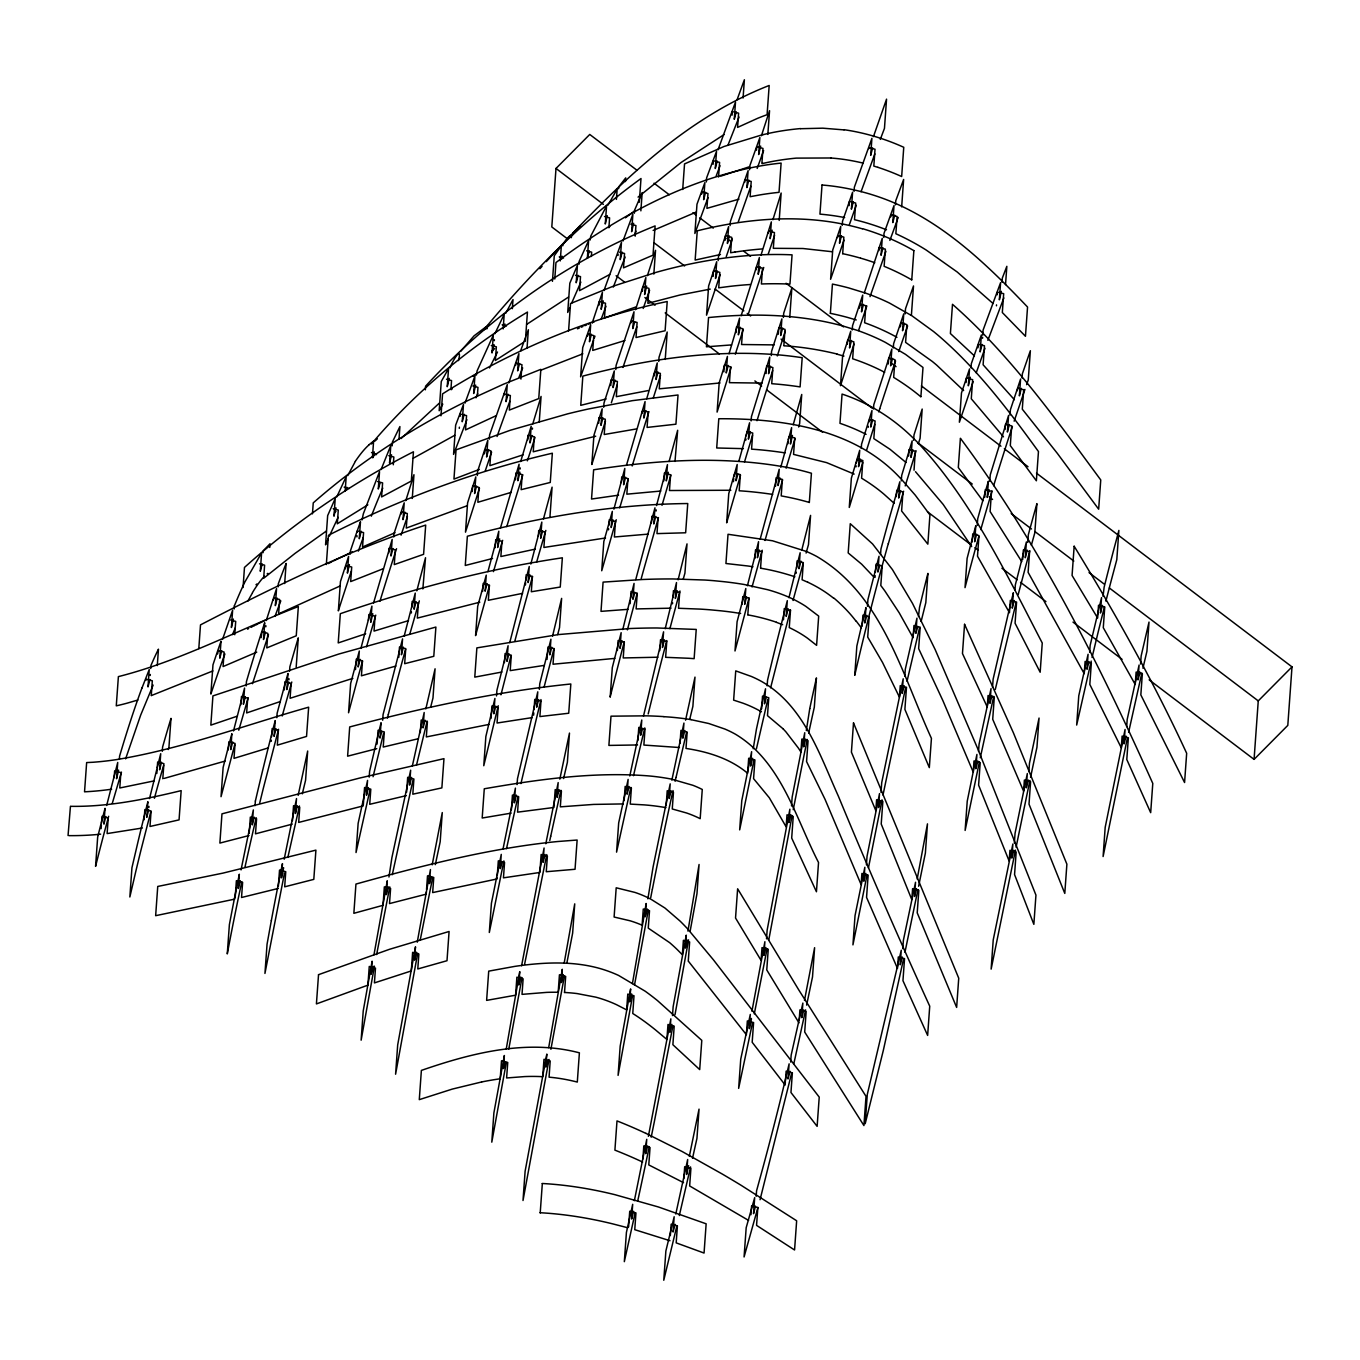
<?xml version="1.0" encoding="UTF-8"?>
<svg xmlns="http://www.w3.org/2000/svg" width="1360" height="1360" viewBox="0 0 1360 1360"><rect width="100%" height="100%" fill="white"/><g stroke="black" fill="none" stroke-linecap="round" stroke-linejoin="round"><path stroke-width="1.5" d="M68.051 835.533L70.448 806.31M101.116 828.648L101.354 825.299M101.507 823.055L102 816.34L108.222 818.023L107.117 833.578L142.426 828.002M105.859 816.527L103.904 824.126L105.043 808.35A246.585 26.299 -75 0 0 97.665 837.131L95.574 866.371A242.709 25.874 -75 0 1 104.295 832.456L108.664 816.289M106.658 805.477L117.725 762.467L116.552 778.719L118.592 770.083M114.155 777.699L114.648 770.916L120.887 772.599L119.782 787.984L154.071 780.912M119.357 759.322L119.595 756.109A164.883 17.578 -75 0 1 142.001 687.837M145.996 680.289L146.081 679.133M149.94 679.507L148.002 686.919L149.243 669.511L141.984 687.99M150.229 675.495L150.297 674.492M150.739 668.491L150.943 665.482A209.661 22.355 -75 0 1 158.457 649.179L157.284 665.601M151.266 695.589L152.32 680.799L147.254 679.439M144.109 819.808L144.857 809.557L151.079 811.223L149.991 826.472L179.061 819.876L181.169 790.636C145.146 799.357 107.882 806.939 71.026 806.327M148.716 809.71L146.761 817.343L147.883 801.72A288.864 30.804 -75 0 0 137.989 841.84L131.937 867.765L129.846 896.988L135.881 871.08A302.396 32.249 -75 0 1 141.015 849.915L150.926 811.24M148.886 807.483L148.954 806.378M149.515 798.575L160.718 753.695L159.579 769.777L161.517 762.195M156.825 773.466L157.08 770.032M157.25 767.72L157.658 761.991L163.897 763.657L162.809 778.753M162.299 751.332L162.605 746.997A194.735 20.757 -75 0 1 171.003 718.369L168.912 747.609A200.498 21.386 -75 0 0 168.317 749.547M198.798 648.618L200.498 624.869C273.445 587.112 347.48 550.749 425.697 525.079L423.589 554.319L394.264 564.604L395.318 549.899L389.079 548.233L388.739 552.925M217.617 653.956L218.263 650.505M221.731 650.726L219.793 658.189L221.017 641.223A197.285 21.029 -75 0 0 212.976 664.836L210.885 694.076A197.897 21.097 -75 0 1 220.167 666.944L224.927 653.956M222.547 639.37L232.628 610.198L231.387 627.504L233.41 619.089M234.124 608.991L234.345 605.965M234.753 634.729L235.705 621.401L230.639 620.041M228.259 749.904L228.837 741.778L235.076 743.444L234.005 758.37L268.328 747.898M243.049 587.52L244.477 567.426C295.392 521.662 352.41 482.783 413.44 451.792L411.332 481.032L381.599 496.944L382.602 482.902L377.536 481.542M232.713 741.965L230.758 749.564L231.88 733.72A283.101 30.175 -75 0 0 223.125 767.465L221.034 796.688L234.668 744.957M233.495 730.949L244.562 688.058L243.389 704.276L245.344 696.711M240.89 704.667L241.485 696.49L247.724 698.156L246.653 712.946L280.347 701.522M246.126 685.933L246.432 681.632A226.406 24.14 -75 0 1 264.707 622.744L263.5 639.506L265.455 632.009M235.161 897.889L236.385 880.685L242.624 882.368L241.536 897.498L278.205 888.454M262.208 564.026L260.287 571.302L261.596 552.874L244.868 582.012A249.237 26.571 -75 0 0 234.345 605.931M263.024 552.738L263.16 550.868L270.011 543.779L269.739 547.434M240.278 880.685L238.306 888.488L239.326 874.225A506.43 53.992 -75 0 0 229.381 924.664L227.273 953.921A503.149 53.652 -75 0 1 238.289 898.297L241.757 881.943M241.043 869.907L253.334 809.914L252.263 824.891L254.218 817.19M261.171 637.636L261.987 631.822M249.186 833.238L250.342 817.105L256.581 818.771L255.493 833.833L292.213 824.143M265.829 626.79L265.897 625.736M266.271 620.517L276.556 588.591L275.332 605.625L277.27 598.179M255.051 805.647L255.374 801.04M273.241 600.236L274.193 598.043M278.086 586.891L278.307 583.814A250.818 26.741 -75 0 1 286.11 563.465L284.665 583.542M271.235 741.336L271.32 740.18M271.575 736.695L272.153 728.569L278.392 730.235L277.321 745.161L306.544 736.423L308.652 707.183C244.885 725.186 182.342 748.731 116.756 759.56A287.385 138.159 18.4 0 1 92.905 762.263L86.649 762.569L84.541 791.809A256.309 123.216 18.4 0 0 109.854 789.446L111.622 789.242M276.029 728.739L274.074 736.355L275.196 720.613A339.082 36.159 -75 0 0 255.408 800.972M276.828 717.672L277.134 713.235A284.155 30.294 -75 0 1 287.98 673.472L286.824 689.554L288.779 681.989M284.325 689.945L284.903 681.768L291.142 683.451L290.088 698.275L352.886 678.351M288.932 679.813L289 678.725M289.561 671.126L289.867 666.791A264.316 28.186 -75 0 1 298.282 637.857L296.191 667.08M278.375 886.159L279.531 870.06L285.753 871.726L284.682 886.822L313.803 879.376L315.911 850.136L222.955 873.12L157.743 886.448L155.652 915.688L234.634 899.147M283.407 870.043L281.435 877.846L282.455 863.651A549.763 58.616 -75 0 0 271.371 920.414M283.492 868.836L283.577 867.629M284.189 859.231L296.514 798.575L295.443 813.501L297.415 805.783M312.46 513.842L313.242 502.877C348.551 471.869 387.243 444.771 428.094 421.583A1630.181 783.7 18.4 0 1 467.925 400.52L503.438 384.217L540.855 369.342L538.747 398.582L509.32 410.091L510.374 395.539L504.135 393.873L504.05 395.063M292.451 820.675L293.539 805.698L299.761 807.381L298.69 822.426L363.256 805.885M298.163 795.362L307.683 751.026L305.575 780.266L302.311 793.849M326.332 564.536L328.423 535.313C399.449 499.222 474.674 471.138 552.347 453.22L550.256 482.46L521.135 489.668L522.206 474.623L515.967 472.957L515.474 479.876M335.971 507.824L333.965 516.188L335.223 498.525L327.658 515.61L325.567 544.833A319.124 34.017 -75 0 1 328.253 538.594M336.753 496.961L346.205 476.646L345.151 491.249M346.851 487.288L346.375 490.229M347.684 475.677L355.3 461.465M345.219 568.905L346.256 565.556M349.418 564.604L347.395 573.138L348.585 556.41L340.442 581.621L338.351 610.861A287.623 30.668 -75 0 1 351.356 571.183M350.166 554.149L350.387 551.004A291.839 31.11 -75 0 1 360.468 521.764L359.261 538.73L361.199 531.267M356.915 536.911L357 535.721M357.255 532.134L357.34 530.944L363.579 532.61L362.542 547.009L394.978 532.729M362.015 519.928L363.341 513.791L379.525 471.665L378.284 489.022L380.154 482.613M355.504 669.613L355.674 667.301M355.759 666.145L356.252 659.192L362.491 660.858L361.42 675.801L395.879 666.06M372.419 457.64L373.609 441.065L369.053 444.72M374.238 451.877L373.49 456.297M375.02 440.997L377.349 438.804M360.128 659.379L358.173 666.978L359.312 651.032L350.642 683.519L348.551 712.759L355.725 685.763A332.231 35.428 -75 0 1 358.173 676.77L362.508 661.096M360.91 648.431L371.926 606.118L370.77 622.336L372.793 613.7M376.516 454.631L371.501 452.523M368.441 620.364L368.849 614.533L375.088 616.216L374.034 631.091L408.527 620.619M381.089 469.54L390.796 445.519L389.538 463.148L391.544 454.767M373.575 602.905L392.173 539.427L390.983 556.019L392.938 548.505M363.341 804.746L364.565 787.508L370.804 789.191L369.716 804.304L406.351 795.634M392.19 445.859L392.462 441.898L399.908 426.581L398.99 439.365M368.441 787.576L366.486 795.294L367.557 780.402L358.139 823.327L356.031 852.55L370.039 789.65M369.189 777.138L369.614 771.341A432.616 46.121 -75 0 1 381.072 722.721L379.984 738.072L381.854 731.527M393.295 464.78L393.856 457.028L388.79 455.668M377.077 744.073L378.063 730.269L384.302 731.952L383.231 747.048L417.554 738.905M393.771 536.911L393.992 533.749A326.128 34.765 -75 0 1 401.659 510.374L404.209 502.826L403.002 519.639L404.94 512.142M382.67 720.222L383.078 714.561L402.56 638.877L401.421 654.772L403.376 647.173M400.911 514.199L401.863 512.057M405.756 500.684L413.967 474.708L412.267 498.474M373.15 966.28L371.161 974.236L372.096 961.197L363.222 1010.956L361.131 1040.179L374.442 966.161M373.966 954.805L387.26 880.787L386.274 894.659L388.246 886.805M398.769 657.356L399.5 646.986L405.739 648.652L404.668 663.697L433.789 656.302L435.897 627.062L338.776 654.041L212.925 695.895L210.834 725.135L236.895 716.295M383.112 904.162L384.353 886.856L390.592 888.539L389.504 903.584L426.207 894.166L426.36 891.871M404.158 636.191L415.242 593.096L414.086 609.229L416.041 601.664M388.943 877.03L391.901 857.633L410.652 770.202L409.581 785.111L411.553 777.393M425.34 389.827L425.595 386.172C489.243 316.948 567.749 260.967 655.112 225.913L653.021 255.153L623.509 267.852L624.546 253.487L619.48 252.127M411.332 613.003L411.417 611.847M411.757 607.223L412.165 601.443L418.404 603.109L417.333 618.103L479.825 602.191M416.806 590.835L425.527 557.719L422.841 588.931M406.606 792.2L407.677 777.325L413.899 779.008L412.811 794.189L441.864 787.899L443.972 758.659L359.397 778.124L221.969 813.841L219.878 843.081L249.016 835.533M412.386 765.816L424.184 712.521L423.079 727.872L425.051 720.205M440.98 415.803L442.561 393.873A1652.502 794.427 18.4 0 1 475.405 374.255C535.296 340.85 599.981 315.503 667.216 301.512L665.108 330.752L636.021 337.535L637.109 322.473L632.043 321.113M420.274 732.666L421.175 720.086L427.414 721.752L426.326 736.933L488.92 724.438M449.242 378.403L447.236 386.699L448.545 368.577L441.269 381.497L439.178 410.72L442.782 404.124M450.007 367.846C451.367 363.256 462.689 343.162 458.507 360.604M425.85 708.883L435.081 668.797L432.973 698.037L430.627 707.285M450.908 389.606L451.554 380.579L446.488 379.219M416.517 952.238L414.545 960.16L415.497 946.815L397.681 1044.973L395.59 1074.213L417.69 953.275M417.248 942.191L430.44 869.567L429.437 883.592L431.324 876.962M460.581 351.424L474.062 335.852L485.775 327.012L485.605 329.392M459.289 428.366L459.374 427.176M460.156 416.347L460.326 413.95M426.53 889.576L427.516 875.789L433.755 877.472L432.667 892.585L497.029 878.968L497.097 877.829M464.185 414.307L462.23 421.736L463.471 404.515L455.651 425.153L453.56 454.393L466.922 419.696M464.984 403.138L474.912 376.074L473.654 393.499L475.677 385.084M432.191 864.841L442.272 812.583L440.181 841.806L435.336 864.637M476.391 375.054L477.139 370.77L493.306 335.189L492.031 352.954L494.037 344.607M477.343 396.168L477.972 387.379L472.906 386.019M472.26 491.555L472.685 485.724L478.924 487.407L477.853 502.282L511.173 492.371M487.067 328.763L487.254 326.043L489.056 324.853M476.544 486.013L474.606 493.527L475.796 476.901L467.585 502.928L465.494 532.168L479.502 488.223M477.309 475.473L477.598 471.257L487.815 440.249L486.608 457.028L488.563 449.531M484.364 453.917L485.486 449.446M494.326 340.68L494.394 339.711M494.819 333.812L504.203 314.296L503.149 328.933M489.311 439.11L489.6 434.928L507.263 384.608L506.039 401.659L507.994 394.213M482.613 591.43L483.191 583.423L489.43 585.089L488.342 600.287L522.563 593.351M504.917 324.003L504.594 327.25M505.665 313.378L513.009 299.557L512.346 308.686M487.067 583.627L485.112 591.209L486.251 575.144L477.683 606.373L475.575 635.613A428.213 45.662 -75 0 1 489.43 585.684M487.917 571.659L498.797 531.233L497.641 547.502L499.664 538.866M495.142 547.74L495.72 539.699L501.959 541.382L500.871 556.529L535.126 549.151M508.793 382.908L518.891 353.634L517.65 370.855L519.588 363.409M500.429 528.105L519.078 464.219L517.888 480.743L519.911 472.158M515.559 365.449L516.12 363.171M491.011 718.471L491.912 705.993L498.151 707.676L497.046 723.027L532.321 717.587M520.472 351.22L528.36 329.732L527.051 348.007M495.788 706.129L493.833 713.796L494.921 698.445L485.86 736.508L483.769 765.731L498.236 705.738M496.519 695.929L496.927 690.268L508.096 645.711L506.991 661.368L508.946 653.735M520.948 379.1L521.968 364.735L516.902 363.375M525.351 341.309L525.606 337.654M525.742 335.818L527.442 312.069C468.86 347.327 415.633 391.748 371.433 443.989M504.424 662.643L505.07 653.582L511.309 655.248L510.204 670.616L544.323 665.38M520.132 468.996L520.217 467.925M520.676 461.567L531.182 426.275L529.992 442.952L531.947 435.455M509.745 642.6L529.244 566.525L528.105 582.539L530.06 574.957M527.748 439.807L528.071 435.166L534.31 436.849L533.239 451.792L595.697 436.22M497.267 875.568L498.321 860.812L504.56 862.495L503.455 877.846L539.852 872.474L541.144 854.505L547.383 856.188L546.261 871.726L575.042 869.278L577.133 840.038L557.974 841.5A555.56 267.087 18.4 0 0 548.386 842.486C483.021 849.898 419.203 866.524 355.946 884.068L353.855 913.308L383.027 905.318M532.389 429.165L532.474 428.111M532.763 423.912L541.076 396.44L539.24 422.008M502.129 862.002L500.242 868.615L501.262 854.386L491.419 903.261L489.311 932.484L503.897 860.914M503.064 848.793L515.406 788.12L514.352 802.859L516.307 795.107M525.453 584.97L525.606 582.709M525.776 580.431L526.184 574.753L532.423 576.419L531.318 591.753L560.252 587.044L562.36 557.804C486.71 569.041 412.556 588.829 340.323 613.7L338.215 642.923L365.67 633.76M637.126 170.374L589.747 134.453L556.002 168.453L551.803 226.967L567.035 238.51M511.377 809.744L512.431 795.073L518.67 796.739L517.565 812.158L552.738 807.636M530.825 564.06L541.824 522.07L540.668 538.288L542.623 530.723M552.449 281.333L554.268 255.765L561.323 245.922L560.252 260.916M517.072 784.584L517.48 778.736L537.778 691.832L536.673 707.2L538.628 699.533M554.778 279.004L555.968 262.548C616.828 217.073 685.916 179.112 761.447 165.767A293.913 141.287 18.4 0 1 781.116 163.098L779.025 192.338A293.913 141.287 18.4 0 0 759.356 195.007L750.108 196.707L751.213 181.475L744.974 179.792L744.804 182.087M538.339 536.18L538.747 530.485L544.986 532.168L543.898 547.468L605.523 537.982M561.799 258.978L562.003 256.156M562.734 245.837C562.989 242.964 573.138 230.01 571.302 237.694M543.473 518.857L552.092 487.152L549.984 516.375M505.308 1061.888L503.421 1068.569L504.356 1055.513L493.884 1112.922L491.793 1142.162L506.311 1062.517M506.226 1049.121L519.758 971.618L518.806 984.98L520.778 977.058M533.63 715.173L533.783 712.929M534.038 709.546L534.752 699.414L540.991 701.08L539.886 716.567L568.718 713.235L570.826 683.995C496.009 691.611 422.331 707.812 349.707 726.937L347.616 756.177L376.754 748.663M539.359 689.35L539.767 683.706L550.936 639.217L549.814 654.857L551.769 647.224M572.951 234.532L573.087 232.696L580.584 225.981M521.594 965.753L544.085 847.994L543.065 862.308L545.037 854.505M568.565 330.956L570.537 303.552L614.057 285.872L656.455 272.255A711.824 342.21 18.4 0 1 682.244 265.71C718.216 257.618 755.174 253.164 792.064 254.847L789.956 284.087A255.17 122.672 18.4 0 0 761.396 283.985L762.501 268.175L757.435 266.815M547.026 659.447L547.91 647.071L554.149 648.737L553.027 664.224L614.805 658.393M578.136 275.366L576.198 282.761L577.439 265.251L569.823 283.22L567.715 312.46L569.653 307.819M578.918 264.384L579.139 261.392L588.608 240.601L587.35 258.298L589.288 250.92M552.568 636.089L561.629 598.383L559.521 627.623L557.685 634.576M545.802 843.744L558.178 782.595L557.107 797.385L559.079 789.65M590.053 240.074L590.801 236.028L606.56 205.938L605.268 223.992L607.274 215.696M591.362 256.479L591.668 252.178L586.602 250.818M587.384 336.277L588.336 334.152M553.911 807.517L554.234 803.029M554.319 801.924L555.203 789.599L561.425 791.282L560.32 806.854L593.572 804.423L623.339 803.913M591.413 334.271L589.475 341.734L590.682 324.785L582.709 347.633L580.618 376.856L593.521 340.204M592.229 322.898L602.412 292.281L601.188 309.349L603.211 300.866M559.827 779.161L569.483 733.074L567.375 762.314A620.687 66.181 -75 0 0 563.601 778.566M599.029 305.082L599.114 303.909M599.199 302.736L599.284 301.563L605.506 303.229L604.469 317.9L635.528 307.105M608.022 205.105L617.168 189.074L616.42 199.393M547.774 1060.409L545.887 1067.09L546.822 1054.068L525.113 1171.266L523.005 1200.506L549.049 1059.457M548.692 1047.625L562.292 969.289L561.34 982.549L563.329 974.627M603.942 290.615L621.469 242.335L620.228 259.607L622.166 252.178M540.209 1212.916L542.317 1183.676M598.672 423.266L599.08 417.571L605.302 419.237L604.214 434.52L636.038 429.012M618.596 188.751L618.732 186.864L625.719 177.888L625.464 181.543M602.939 417.843L600.984 425.357L602.174 408.816L593.929 435.268L591.838 464.508A618.256 65.926 -75 0 1 605.489 420.971M603.687 407.269L603.993 403.036L614.278 370.94L613.088 387.6L615.043 380.103M564.145 963.271L574.736 903.856L572.645 933.096L566.865 962.999M564.519 992.477L565.675 976.429L559.436 974.763L558.178 992.256A166.906 80.24 18.4 0 0 546.754 992.375L522.019 994.364L523.124 978.86L516.885 977.177L515.593 995.197L486.625 1000.382L488.716 971.142L514.709 966.399A371.858 178.772 18.4 0 1 520.897 965.532C546.448 962.217 572.866 961.299 597.958 967.963A62.169 29.886 18.4 0 1 618.63 975.46L645.15 991.185A210.426 101.15 18.4 0 1 657.509 1000.62L701.794 1040.366L699.703 1069.589L672.877 1044.718L674.203 1026.154L667.981 1024.488L666.893 1039.465L655.435 1029.86A215.73 103.717 18.4 0 0 644.895 1021.734L642.566 1020.068A129.693 62.339 18.4 0 0 632.757 1013.506L634.015 995.758L627.776 994.075L626.654 1009.885L616.539 1004.7A62.169 29.886 18.4 0 0 595.867 997.169L577.065 993.565A105.247 50.592 18.4 0 0 564.519 992.477M618.052 255.408L618.137 254.218M610.759 385.526L611.184 379.814L617.406 381.48L616.318 396.678L648.176 390.575M622.965 241.043L632.876 214.268L631.618 231.693L633.641 223.278M615.791 369.58L616.097 365.381L633.998 311.763L632.791 328.593L634.661 322.15M608.532 529.856L608.617 528.734M608.855 525.368L609.263 519.758L615.485 521.441L614.38 536.996L648.329 534.106M634.355 213.231L634.576 210.222L642.175 192.576L640.866 210.851M613.122 519.979L611.167 527.544L612.323 511.394L603.823 541.518L601.732 570.758L616.25 519.758M613.904 509.167L624.801 468.452L623.628 484.755L625.583 477.207M635.188 236.164L635.936 225.573L630.87 224.213M639.302 202.283L641.002 178.534C581.808 221.493 530.009 273.904 483.514 330.174M630.7 323.102L631.652 321.011M621.316 482.579L621.724 476.969L627.963 478.635L626.841 494.173L660.807 491.045M635.545 309.672L645.847 277.576L644.623 294.508L646.646 286.008M626.433 465.392L645.065 401.591L643.875 418.081L645.83 410.55M610.198 696.898L612.289 667.658L621.146 632.672L620.024 648.329L621.979 640.696M642.379 291.363L642.719 286.722L648.941 288.388L647.87 303.348L680.17 294.95L710.226 289.119M617.389 650.522L618.103 640.526L624.342 642.209L623.22 657.951L657.9 657.22M647.394 275.655L655.537 250.342L653.837 274.091M622.778 629.561L634.066 583.423L632.927 599.284L634.814 592.773M641.716 413.678L642.753 410.499M630.139 603.704L630.377 600.372M630.547 598.145L631.023 591.498L637.262 593.164L636.123 608.923L671.024 608.175M646.663 398.888L657.237 362.933L656.047 379.525L657.985 372.011M635.749 579.564L654.959 507.841L653.803 523.991L655.741 516.426M653.803 376.261L654.908 371.943M624.138 800.649L625.158 786.42L631.397 788.086L630.241 804.1L643.909 804.865A127.942 61.506 18.4 0 1 665.992 807.636M658.75 361.471L659.039 357.238L667.199 332.027L665.227 359.431M629.034 786.471L627.079 794.206L628.133 779.399L618.681 822.919L616.573 852.142L630.836 787.372M629.782 775.982L641.784 720.018L640.696 735.216L642.583 728.671M651.406 522.852L651.882 516.205L658.121 517.871L656.982 533.613L685.644 532.78L687.752 503.54C613.241 504.22 539.223 517.123 467.364 536.231L465.273 565.471L492.558 558.501M637.84 740.571L638.792 727.413L645.014 729.096L643.875 745.059L679.439 747.524M656.132 511.003L656.217 509.915M656.523 505.58L667.454 464.627L666.281 480.913L668.304 472.277M643.484 716.108L663.578 631.822L662.456 647.479L664.411 639.846M682.703 189.499L684.539 163.914L724.013 146.489L763.164 134.521M663.816 480.896L664.36 473.127L670.599 474.793L669.477 490.518L730.813 490.263M669.086 461.533L677.671 430.27L674.985 461.431M631.669 993.905L629.697 1001.878L630.632 988.907L620.177 1046.146L618.086 1075.386L632.485 996.234M632.417 983.62L646.153 903.499L645.184 916.827L647.173 908.905M659.753 650.641L660.535 639.676L666.774 641.359L665.635 657.322L688.772 658.274A277.219 133.28 18.4 0 1 694.127 658.665L696.235 629.425L656.982 627.98A514.301 247.248 18.4 0 0 629.782 628.541L558.416 634.576L476.867 647.887L474.776 677.127L501.942 672.027M665.21 628.711L676.498 582.573L675.359 598.434L677.314 590.835M647.887 898.858L653.106 866.898L670.191 783.87L669.137 798.507L671.109 790.755M701.573 194.208L702.508 192.083M672.503 603.806L672.588 602.701M672.979 597.227L673.455 590.648L679.694 592.314L678.538 608.277L700.196 609.11A295.698 142.154 18.4 0 1 710.124 609.807L720.613 610.793A210.562 101.218 18.4 0 1 734.315 612.493L740.622 613.479M628.592 1226.907L629.731 1211.233L635.953 1212.916L634.763 1229.695L669.987 1240.728M705.585 192.219L703.647 199.665L704.871 182.597L696.983 204.238L694.875 233.478L708.016 197.642M706.333 181.951L706.622 177.854L716.516 151.368L715.275 168.504L717.23 161.058M678.113 579.819L687.021 543.881L684.93 573.121A544.646 58.072 -75 0 0 683.264 579.054M633.607 1211.284L631.635 1219.036L632.689 1204.314L626.416 1232.432L624.325 1261.672L635.171 1212.729M634.355 1200.71L646.748 1139.323L645.728 1153.688L647.683 1145.885M666.162 805.579L667.216 790.721L673.455 792.387L672.265 808.979L686.528 812.974A53.295 25.619 18.4 0 1 700.179 818.686L702.27 789.463A52.394 25.177 18.4 0 0 692.903 785.298L671.228 779.059A124.27 59.738 18.4 0 0 646.051 775.71C591.872 771.8 537.557 779.552 484.279 788.783L482.188 818.023L511.139 813.144M713.116 164.254L713.286 161.891M642.872 1159.009L643.807 1145.902L650.046 1147.568L648.788 1164.925L683.536 1182.639M671.857 780.181L683.944 723.061L682.856 738.191L684.811 730.49M718.029 149.821L735.505 102.051L734.264 119.306L736.219 111.877M648.38 1136.314L670.854 1018.844L669.885 1032.274L671.857 1024.369M718.556 177.004L719.593 162.384L713.371 160.718M713.184 276.352L713.354 274.091M713.422 272.969L713.592 270.708L719.831 272.391L718.726 287.827L729.657 286.399A365.313 175.61 18.4 0 1 750.261 284.512M680.017 743.274L680.935 730.388L687.174 732.071L686.001 748.442C708.033 751.74 730.32 758.693 747.609 773.245L748.68 758.268L754.919 759.934L753.576 778.651L769.318 797.776L786.131 826.846L786.998 814.81L793.237 816.493L791.69 838.066L816.442 891.752L818.533 862.512C795.549 817.751 781.337 761.736 735.471 734.23A54.91 26.401 18.4 0 0 724.931 729.062L708.73 723.503L691.118 719.678M717.451 271.014L715.513 278.494L716.703 261.715L708.628 285.923L706.537 315.163L720.12 274.635M718.199 260.576L718.505 256.394L728.62 226.627L727.413 243.474L729.368 235.994M685.559 720.188L694.994 677.11L692.886 706.35L689.69 719.44M732.105 115.141L732.36 111.52M725.169 240.227L725.492 235.688L731.731 237.354L730.626 252.739L734.927 252.059M737.086 99.705L744.379 79.747L743.07 98.022M672.503 1015.563L673.132 1006.774L686.256 935.136L685.321 948.09L687.293 940.117M730.099 225.59L730.405 221.442L748.102 170.646L746.878 187.595L748.833 180.115M723.86 371.79L724.336 365.16L730.558 366.843L729.436 382.67L761.991 383.095M728.195 365.432L726.24 372.963L727.43 356.422L719.185 382.857L717.094 412.097L731.187 367.132M729.028 353.787L739.568 318.206L738.378 334.832L740.316 327.318M687.939 931.124L699.074 864.484L696.966 893.707L690.115 931.294M688.262 961.112L689.639 941.97L683.4 940.304L682.363 954.754L677.501 949.841A150.705 72.454 18.4 0 0 669.664 942.667L648.261 928.132L649.519 910.707L643.28 909.024L642.124 925.208A53.567 25.755 18.4 0 0 630.088 920.788L614.108 917.031L616.199 887.791L634.984 892.432A53.074 25.517 18.4 0 1 650.76 899.113L664.938 908.021L680.017 921.026A236.606 113.747 18.4 0 1 687.599 928.846L713.456 959.871L819.23 1097.112L817.122 1126.352L790.959 1092.505L792.37 1072.836L786.131 1071.17L785.451 1080.673M670.344 1235.56L671.16 1224.204L677.399 1225.887L676.192 1242.87L704.055 1253.053L706.146 1223.813L658.376 1206.966L614.958 1194.692A217.668 104.635 18.4 0 0 542.198 1183.489M736.066 332.571L736.457 327.046L742.696 328.712L741.557 344.522L774.112 344.896M749.564 169.779L749.87 165.648L759.866 137.564L758.659 154.547L760.665 146.047M675.036 1224.323L673.081 1232.007L674.169 1216.741L665.873 1251.013L663.765 1280.253L676.872 1225.904M675.784 1214.055L687.667 1159.502L686.596 1174.496L688.653 1165.622M741.149 315.724L759.373 257.55L758.183 274.295L760.121 266.798M756.483 150.195L756.738 146.761M733.482 481.678L733.72 478.414M733.873 476.238L734.893 473.195M683.825 1178.661L684.692 1166.71L690.914 1168.393L689.656 1185.954L748.595 1220.413M761.413 135.745L769.556 110.687L767.839 134.453M737.902 474.283L736.032 480.777L737.188 464.508L728.756 493.595L726.665 522.835A678.283 72.318 -75 0 1 740.503 475.354M738.82 461.38L749.581 422.773L748.408 439.161L750.363 431.613M689.316 1156.374L699.04 1109.131L696.949 1138.371L692.512 1158.312M756.024 269.841L756.653 266.611M745.875 440.062L745.943 438.974M746.181 435.71L747.269 431.579M760.954 255.289L771.341 221.884L770.134 238.68L772.157 230.146M751.128 420.92L751.434 416.653L769.743 357.153L768.57 373.694L770.508 366.163M768.06 233.121L768.995 231.098M742.22 604.044L742.764 596.598L748.986 598.264L747.813 614.754M772.905 219.725L781.15 193.035L779.195 220.439M746.623 596.785L744.668 604.384L745.807 588.54L737.086 621.741L734.995 650.981L749.054 597.907M747.422 585.752L758.557 541.671L757.418 557.702L759.373 550.12M766.105 373.507L766.343 370.243M766.411 369.155L766.649 365.908L772.888 367.574L771.732 383.707A213.027 102.408 18.4 0 1 800.088 386.903L802.196 357.697A219.385 105.468 18.4 0 0 769.352 354.195C706.52 350.319 643.45 360.026 582.845 376.091L580.754 405.331L606.135 398.973M754.885 558.433L755.497 549.899L761.736 551.582L760.563 568.038M771.273 355.572L771.579 351.339L781.881 318.886L780.691 335.512L782.646 327.998M760.155 539.206L779.212 469.285L778.056 485.537L780.011 477.989M778.311 334.237L778.787 327.726L785.026 329.392L783.853 345.542M783.394 317.458L783.7 313.242L791.843 288.133L789.752 317.373M752.556 758.268L750.601 766.054L751.621 751.689L741.778 800.632L739.67 829.872L754.018 759.866M753.236 748.731L756.449 729.079A391.476 41.735 -75 0 1 762.739 700.842L765.527 688.772L764.456 703.851L766.326 697.306M775.523 486.285L776.135 477.751L782.374 479.434L781.201 495.89L787.083 497.012A126.684 60.911 18.4 0 1 809.336 502.435M761.617 708.849L762.535 696.065L768.774 697.748L767.482 715.649L782.952 728.705M780.776 467.228L791.605 427.652L790.432 444.04L792.455 435.438M767.142 685.831L767.567 680.085A374.884 39.967 -75 0 1 777.546 638.962L787.304 600.661L786.182 616.403L788.137 608.787M787.984 443.7L788.137 441.575M788.29 439.45L789.293 436.458M793.22 424.745L801.737 394.468L799.629 423.691A634.729 67.677 -75 0 0 798.643 426.989M751.247 1020.884L749.275 1028.687L750.295 1014.424L740.741 1059.151L738.65 1088.374L752.505 1022.754M751.332 1019.677L751.417 1018.47M751.927 1011.245L764.898 941.715L763.929 955.4L765.901 947.512M783.462 619.803L784.261 608.617L790.5 610.283L789.259 627.589A69.768 33.541 18.4 0 1 807.432 638.146L816.595 645.337L818.686 616.097L805.834 606.373A67.83 32.606 18.4 0 0 788.29 596.938A76.687 36.873 18.4 0 0 767.618 589.696L744.124 584.477A198.475 95.421 18.4 0 0 722.721 581.57L713.694 580.686A284.563 136.799 18.4 0 0 705.024 580.04L673.013 578.952A512.278 246.262 18.4 0 0 642.43 579.513L603.092 582.114L601.001 611.354L627.912 609.348M788.936 597.703L800.139 552.738L799 568.718L800.955 561.136M766.53 938.825L767.142 930.138L789.871 809.2L788.902 822.596L790.891 814.691M822.035 184.892L819.944 214.132A133.518 64.192 18.4 0 1 844.645 217.549M796.195 573.24L796.28 572.203M796.569 568.106L797.079 560.932L803.318 562.598L802.094 579.751L807.789 582.267M750.975 1214.718L751.604 1205.878L757.843 1207.561L756.568 1225.377L794.563 1249.993L796.654 1220.77L741.268 1185.393A826.506 397.341 18.4 0 0 722.211 1174.003L682.091 1151.495L645.949 1133.356M801.737 550.188L810.577 515.389L808.486 544.629L806.089 553.061M755.48 1206.099L753.525 1213.681L754.681 1197.633L746.181 1227.723L744.073 1256.963L757.945 1207.425M756.177 1196.273L756.568 1190.816L763.198 1166.591A358.768 38.25 -75 0 0 786.097 1076.61L789.123 1063.843L788.035 1078.956L790.007 1071.255M809.319 502.486L811.427 473.246A126.684 60.911 18.4 0 0 789.191 467.806C724.608 455.6 658.206 459.731 593.64 469.812L591.532 499.035L618.596 495.159M791.52 805.919L792.149 797.147L804.746 732.717L803.743 746.861L805.698 739.058M830.348 313.327L832.439 284.087A134.708 64.753 18.4 0 1 848.657 287.912L865.028 292.927A107.287 51.578 18.4 0 1 889.61 303.127L911.931 315.792L933.47 331.466A244.426 117.504 18.4 0 1 938.791 335.886C977.551 369.223 1008.61 410.346 1038.462 451.537L1036.371 480.777L1010.293 445.587L1011.704 425.918L1005.465 424.252L1005.091 429.454M837.471 237.592L838.406 235.688M841.483 235.79L839.528 243.27L840.735 226.423L832.711 250.07L830.603 279.293L843.982 240.142M842.231 225.386L842.52 221.221L852.584 192.253L851.377 209.185L853.315 201.705M806.31 730.609L809.761 708.594M842.673 253.691L843.846 237.15L838.78 235.79M785.383 1081.54L785.145 1084.991L752.182 1042.27L753.593 1022.567L747.354 1020.901L746.368 1034.688L688.517 961.384M849.15 205.615L849.303 203.507M849.388 202.436L849.456 201.382L855.695 203.065L854.505 219.691A115.073 55.318 18.4 0 1 867.986 223.329L872.151 224.638A112.234 53.958 18.4 0 1 886.499 229.789M790.67 1062.058L791.163 1055.156L802.876 1003.068L801.839 1017.671L803.794 1009.902M854.063 191.352L854.352 187.221L871.913 138.329L870.689 155.38L872.644 147.917M847.331 344.335L847.62 340.187L853.859 341.853L852.652 358.768A103.802 49.912 18.4 0 1 883.303 371.603L884.646 372.317M799.17 1020.442L799.918 1009.885L806.157 1011.551L804.695 1032.036L863.923 1125.57L866.014 1096.347L798.847 990.046L737.63 888.794L735.539 918.034L761.09 960.432L762.008 947.614L768.247 949.28L766.768 969.952L798.983 1022.873M851.479 340.476L849.541 347.973L850.731 331.279L842.588 356.456L840.497 385.696A709.682 75.667 -75 0 1 854.046 344.063M852.244 329.97L852.533 325.771L862.716 295.103L861.526 311.882L863.464 304.402M804.474 1000.45L814.606 947.682L812.515 976.905L806.616 1005.108M868.7 148.631L869.567 147.798M859.316 308.227L860.387 304.3M873.443 136.629L886.55 99.144L884.459 128.384L880.294 139.366M864.297 292.91L882.249 238.34L881.042 255.289L882.98 247.826M856.052 466.82L856.12 465.834M856.341 462.842L857.395 459.068M860.489 459.119L858.534 466.65L859.707 450.262L851.36 478.21L849.269 507.45L862.75 462.655M861.254 448.443L861.56 444.176L871.964 410.55L870.774 427.091L872.712 419.577M878.9 250.58L879.121 247.503L885.36 249.169L884.136 266.322A122.043 58.667 18.4 0 1 911.727 279.854M868.292 427.261L868.36 426.258M868.649 422.28L869.635 419.509M883.728 237.473L884.017 233.342L894.013 205.547L892.789 222.581L894.727 215.135M873.477 408.986L873.783 404.753L891.837 349.078L890.63 365.823L892.568 358.343M890.715 216.835L891.65 215.016M862.138 626.144L862.92 615.213L869.159 616.879L867.714 637.092L882.538 662.473L899.419 697.136L900.252 685.644L906.491 687.31L904.893 709.393L929.322 767.618L931.43 738.378C901.918 673.88 881.96 594.677 816.748 556.461A71.774 34.51 18.4 0 0 806.327 551.429L772.531 540.787L728.025 534.276L725.934 563.499L747.83 565.981A189.329 91.018 18.4 0 1 752.981 566.763M895.458 204.85L895.764 200.736L903.635 179.469L901.663 206.873M866.796 615.332L864.841 622.999L865.946 607.614A330.446 35.241 -75 0 0 856.851 646.068L854.743 675.325A309.281 32.98 -75 0 1 888.318 543.524M867.442 606.305L867.935 599.522L879.019 556.24L877.897 572.05L879.767 565.539M888.284 363.987L888.709 358.037L894.948 359.72L893.673 377.4A156.876 75.412 18.4 0 1 920.771 396.729M875.024 577.405L875.16 575.654M875.415 572.152L875.976 564.247L882.215 565.93L880.804 585.531A337.773 162.384 18.4 0 1 884.901 591.022L899.249 612.884L913.087 637.704L913.24 635.426M893.316 347.871L893.622 343.689L903.754 313.854L902.547 330.718L904.485 323.238M880.549 554.506L880.957 548.998A305.49 32.572 -75 0 1 890.46 514.352L899.827 481.797L898.654 498.066L900.609 490.518M900.337 326.876L901.017 323.034M905.165 313.905L905.522 308.703L913.512 285.94L911.404 315.163M865.81 873.392L863.838 881.229L864.841 867.272L855.032 915.637L852.941 944.877L867.068 874.888M866.422 864.841L867.034 856.29L879.512 793.594L878.509 807.534L880.396 800.921M896.291 496.655L896.75 490.28L902.972 491.963L901.612 510.986L927.843 544.153L929.934 514.913L915.263 495.159L901.969 479.893M911.761 279.837L913.869 250.597M901.306 480.845L901.68 475.473L912.152 440.895L910.979 457.385L912.917 449.854M881.008 792.37L881.722 782.595L903.21 678.793L902.156 693.43L904.128 685.678M908.599 456.042L909.058 449.582L915.297 451.265L914.039 470.203M913.597 440.3L913.988 434.979L922.182 409.054L920.091 438.277L918.391 443.615M920.89 396.695L922.998 367.472L905.539 354.382L885.377 342.38A103.394 49.708 18.4 0 0 856.749 330.191L841.619 325.618A145.163 69.785 18.4 0 0 817.36 320.263C781.473 313.956 744.719 313.956 708.543 317.56L706.435 346.8L731.527 344.913M904.808 676.277L905.301 669.222L916.963 618.137L915.875 633.318L917.745 626.773M913.291 634.661L913.954 625.532L920.193 627.198L918.646 648.618L942.956 700.774L973.182 771.987L967.232 801.21L965.124 830.433L979.404 761.94M918.476 616.505L919.513 607.427A316.948 33.796 -75 0 1 927.911 573.41L925.82 602.633L921.128 621.435M902.19 956.981L900.218 964.75L901.255 950.232L867.289 1094.477L865.198 1123.717L883.337 1050.345L903.482 959.259M902.785 948.668L903.38 940.355L915.535 882.266L914.515 896.461L916.487 888.641M917.184 878.985L927.469 823.854L925.378 853.094L918.612 886.261M966.093 382.517L966.28 379.797M966.348 378.896L966.416 377.995L972.655 379.661L971.278 398.769L1003.476 436.832M970.343 377.264L968.32 385.781L969.527 368.951L961.469 393.006L959.378 422.229L973.148 381.599M971.023 367.897L971.312 363.732L981.376 334.951L980.152 351.917L982.09 344.454M977.976 347.769L978.622 344.233M982.549 338.266L982.617 337.229M982.77 335.172L983.127 330.004L1000.586 282.642L999.345 299.812L1001.368 291.346M972.162 542.028L972.74 533.936L978.979 535.602L977.5 556.189L1009.46 612.714L1010.344 600.372L1016.583 602.055L1015.07 623.237L1040.162 672.248L1042.253 643.008C1006.468 574.158 972.4 502.418 919.632 444.55A248.642 119.544 18.4 0 0 910.707 435.659C891.208 417.01 867.697 402.577 842.061 394.077L839.97 423.317A94.979 45.662 18.4 0 1 866.082 434.35M976.616 534.123L974.661 541.722L975.8 525.759A287.997 30.702 -75 0 0 967.113 558.399L965.022 587.639L968.881 572.9A283.611 30.243 -75 0 1 978.758 536.741M977.245 525.368L977.704 518.806A283.764 30.26 -75 0 1 988.397 481.168L987.224 497.42L989.179 489.872M996.455 305.796L996.523 304.878M997.237 294.78L997.441 292.026M984.776 497.148L985.32 489.634L991.559 491.317L990.097 511.479L1021.768 561.663M1002.031 282.166L1002.32 278.086L1006.842 266.322L1005.533 284.597M989.791 481.27L990.267 474.81L1008.576 415.412L1007.386 432.038L1009.324 424.524M977.857 760.971L975.885 768.774L976.922 754.426L973.25 772.055L973.981 760.971L980.22 762.654L978.605 785.145L1009.171 861.101L1009.936 850.323L1016.175 852.006L1014.56 874.582L1033.855 924.341L1035.946 895.118L977.772 748.782L935.17 649.57L912.509 603.415L892.415 569.568L872.576 543.949L850.272 523.719L848.181 552.942L861.662 564.179L874.14 577.32M978.537 751.417L979.064 744.243L991.032 688.602L989.978 703.324L991.95 695.589M1010.004 415.055L1010.395 409.802L1020.578 379.049L1019.371 395.862L1021.326 388.365M992.528 687.395L993.123 679.201L1008.27 613.615A375.751 40.069 -75 0 1 1013.37 592.705L1012.265 608.158L1014.22 600.508M1017.263 390.711L1017.841 388.178M1022.074 377.961L1022.363 373.796L1030.37 350.71L1028.262 379.933L1026.613 384.659M1014.951 590.376L1015.359 584.749L1026.409 541.926L1025.27 557.753L1027.225 550.154M1022.669 559.589L1023.366 549.967L1029.605 551.633L1028.109 572.339L1084.226 673.676L1085.11 661.47L1091.332 663.136L1089.819 684.437L1121.286 747.847L1122.119 736.083L1128.358 737.766L1126.794 759.526L1150.679 812.668L1152.787 783.428C1098.982 663.204 1039.295 544.187 960.398 438.294L958.307 467.534L982.838 500.803M1027.786 542.436L1028.33 534.735L1032.58 519.163A288.303 30.736 -75 0 1 1036.915 503.625L1034.807 532.848L1031.373 545.173M1013.829 850.289L1011.857 858.109L1012.877 844.016L993.225 939.896L991.134 969.119L1015.478 850.136M1014.356 843.013L1015.053 833.323L1027.31 773.551L1026.29 787.831L1028.262 780.028M1028.857 771.63L1029.469 763.232L1039.057 718.046L1036.949 747.269L1030.557 777.308M1088.986 661.555L1087.014 669.256L1088.085 654.262L1078.769 695.81L1076.678 725.05L1091.213 661.096M1089.649 652.324L1090.142 645.405L1101.549 597.618L1100.444 613.037L1102.399 605.387M1103.045 596.377L1104.133 587.231A335.104 35.734 -75 0 1 1113.296 551.412L1118.889 530.417L1116.798 559.657L1111.205 580.635A364.174 38.828 -75 0 0 1105.901 601.137M1126.012 736.1L1124.04 743.886L1125.077 729.487L1105.187 827.322L1103.096 856.545L1127.355 738.123M1126.692 726.563L1127.202 719.423L1139.085 665.023L1138.031 679.898L1139.986 672.163M1140.564 664.037L1141.159 655.911L1149.013 622.064L1146.922 651.304L1142.944 668.219M1149.149 679.847L1254.073 759.39L1258.255 700.893L1292 666.876L1036.473 473.161M1292 666.876L1287.801 725.39L1254.073 759.39M634.508 984.997L648.312 910.095M688.568 939.862L675.019 1014.611M508.725 1049.274L522.053 977.551M550.902 1049.291L564.434 975.902M271.354 920.448L267.053 944.214L264.945 973.437L284.495 873.052M672.843 1026.29L654.245 1122.187A925.854 98.719 -75 0 1 651.185 1137.181M376.618 954.55L389.793 886.873M768.774 939.913L792.115 815.558M767.091 948.753L754.307 1013.863M420.172 940.304L432.684 877.489M524.586 964.325L546.771 854.59M793.237 809.676L804.049 755.191A436.611 46.546 -75 0 1 807.33 739.466M650.709 897.702L652.324 889.338M868.428 867.986L882.028 799.833M882.997 794.988L905.59 687.718M917.932 889.593L904.961 952.255M1016.09 847.195L1029.894 780.453M392.292 874.718L413.015 779.994M805.613 1009.868L795.328 1056.975A494.462 52.717 -75 0 1 793.832 1063.571M506.515 848.606L517.99 796.433M980.288 757.758L993.735 696.354M637.772 1200.727L638.639 1196.749A925.854 98.719 -75 0 0 649.247 1146.616M287.844 857.429L299.455 805.97M549.78 840.531L550.698 836.298M1128.596 732.377L1141.839 673.013M756.432 748.833L767.805 699.448M690.557 1166.931L679.32 1215.551M907.035 681.258L919.462 628.218M676.056 777.342L686.545 732.462M995.282 689.503L1016.073 602.803M520.914 783.581L540.974 699.567M791.724 1072.819L760.053 1199.707M633.505 775.693L633.93 773.857A544.646 58.072 -75 0 1 644.793 727.906M373.065 776.713L383.52 733.499M416.517 765.051L427.159 721.106M1092.063 657.475L1093.355 652.052A364.174 38.828 -75 0 1 1104.422 606.951M770.61 687.803L790.483 609.96M387.379 718.216L388.348 714.391M500.956 694.824L511.037 655.571M544.085 687.157L554.03 648.465M1018.198 594.558L1029.86 550.647M514.845 641.07L517.616 630.717A467.738 49.878 -75 0 1 532.525 576.538M278.562 729.283L263.313 788.375A382.194 40.749 -75 0 0 259.692 803.148M793.016 600.491L803.114 563.635M154.394 798.269L156.774 789.616A200.498 21.386 -75 0 1 163.625 765.425M752.046 586.959L762.246 550.239M282.183 715.989L289.629 689.52A263.16 28.05 -75 0 1 291.788 682.006M409.734 634.372L419.322 600.899M888.369 543.592L903.618 491.215M238.782 730.218L248.217 697.748M112.302 803.318L121.465 772.123M366.537 646.85L375.768 615.145M765.017 540.481L767.788 530.757A634.729 67.677 -75 0 1 782.612 479.893M658.461 517.565L643.416 570.673A531.029 56.61 -75 0 0 641.24 578.578M661.997 505.325L670.922 475.048M619.718 507.841L628.32 478.856M992.086 490.875L986.901 508.368A283.611 30.243 -75 0 0 980.781 529.601M632.196 465.97L633.794 460.666A687.089 73.253 -75 0 1 648.958 411.638M905.216 485.911L916.113 450.789M379.916 601.341L380.953 597.924A328.61 35.037 -75 0 1 396.559 548.692M993.667 485.656L995.248 480.437A352.563 37.587 -75 0 1 1012.401 426.496M252.484 683.706L268.481 634.678M772.633 370.6L759.526 412.505A678.283 72.318 -75 0 0 757.01 420.716M874.718 424.422L868.7 443.513A510.255 54.4 -75 0 0 866.677 449.956M125.613 758.846L140.692 715.071L153.136 685.117M522.869 474.793L508.674 520.353A428.213 45.662 -75 0 0 506.787 526.592M777.291 355.929L785.23 331.279M735.318 354.144L743.308 329.341M878.73 411.893L879.733 408.782M527.357 460.853L535.058 437.393M748.306 314.041L763.742 267.461M373.031 457.64L373.371 456.62M1014.152 421.192L1024.947 389.436M485.197 471.036L491.606 452.149M768.213 254.133L774.605 235.314M726.24 256.717L732.326 239.037M636.769 326.825L623.968 364.463A618.256 65.926 -75 0 0 622.965 367.472M738.157 222.258L750.839 186.235M643.161 308.482L649.604 290.292M849.388 224.638L856.222 205.275M976.225 372.81L984.997 348.262M757.18 168.436L763.606 150.569M885.955 251.26L872.304 290.105A709.682 75.667 -75 0 0 870.043 296.65M594.252 338.164L594.983 336.141M861.067 191.709L874.854 153.901M889.865 240.431L897.175 220.422M363.324 537.302L359.584 547.587A287.623 30.668 -75 0 0 358.326 551.123M987.87 340.34L1003.833 297.942M601.188 319.158L605.999 306.238M897.719 218.943L898.263 217.464M716.227 175.814L720.052 165.75M728.11 144.806L739.058 117.062M571.574 303.297L580.856 282.081M382.789 488.121L381.633 490.841A338.895 36.125 -75 0 0 371.314 516.188M475.983 397.817L477.734 393.737M329.324 536.18L338.13 517.344M489.498 367.948L497.505 352.019M247.792 601.239L252.45 592.858M609.756 226.372L608.906 227.732L609.586 217.872L604.52 216.512M451.571 389.606L452.217 388.62M539.937 268.702L542.062 266.339M546.295 261.613C610.555 191.998 679.32 120.666 769.182 85.476L767.091 114.699A416.194 200.09 18.4 0 0 757.588 118.337L737.579 127.415L738.599 113.186L733.533 111.826M401.047 438.6L439.45 403.002M638.061 197.098L681.105 162.469L724.013 134.623M255.986 584.749L256.904 583.967M492.252 350.591L494.666 348.636M334.56 512.516L335.954 511.411M625.413 217.804L635.018 210.613M473.195 376.193L476.714 373.592M526.881 324.258L568.548 297.058M326.349 531.063L295.086 553.35L263.67 578.255L264.605 565.182L259.539 563.822M523.413 342.465L495.38 360.468L496.349 346.834L491.283 345.474M413.338 458.167L454.699 435.336M367.846 504.849L337.297 523.787L338.283 510.068L333.217 508.708M328.151 563.618L331.806 561.782M609.705 274.499L579.513 290.649L580.516 276.641L575.45 275.281M247.52 629.153L248.693 628.558M251.022 627.385L252.195 626.807M333.642 560.864L352.206 551.837M253.368 626.212L254.541 625.634M255.697 625.056L258.026 623.9M259.182 623.322L267.359 619.31M653.14 230.435L696.133 212.126M495.618 415.922L465.528 429.896L466.565 415.633L461.499 414.273M577.473 328.797L579.309 328.015M212.874 670.939L151.504 695.504M541.212 370.056L582.845 353.821M339.983 586.041L278.63 613.836L279.65 599.522L274.584 598.162M256.734 652.154L223.074 666.57L224.111 652.069L219.045 650.709M581.145 327.233L582.981 326.468M584.817 325.686L586.67 324.921M588.54 324.156L590.41 323.391M592.28 322.643L594.15 321.895M383.027 568.803L350.676 581.587L351.713 567.035L346.647 565.675M720.8 176.137L749.53 166.702M479.332 469.421L453.951 479.094L456.059 449.854L510.425 430.219L567.647 413.848A1022.329 491.47 18.4 0 1 588.523 408.969L632.383 400.656L678.028 394.978L675.92 424.201L647.088 427.431L648.193 411.961L643.127 410.601M467.211 505.716L406.266 528.088L407.32 513.519L402.254 512.159M137.87 700.026L127.211 703.137A345.984 166.328 18.4 0 1 119.952 704.99L116.28 705.84L118.388 676.617C181.033 660.773 238.289 629.663 298.35 606.543L296.259 635.783L266.781 647.921L267.818 633.386L262.752 632.026M523.26 454.767L489.872 465.664L490.926 450.908L485.86 449.548M225.046 761.09L164.152 778.413M624.903 340.527L592.739 350.421L593.793 335.614L588.727 334.254M738.973 199.155L706.911 208.352L707.965 193.545L702.899 192.185M762.756 163.387L761.889 163.574L762.977 148.427L757.911 147.067M481.627 1081.965L452.302 1089.088L419.288 1099.645L421.379 1070.405C471.478 1053.048 526.677 1038.938 579.394 1052.827L577.303 1082.067A93.619 44.999 18.4 0 0 549.066 1077.171L550.205 1060.97L543.983 1059.304L542.725 1076.678A144.313 69.377 18.4 0 0 524.756 1076.576L506.617 1077.97L507.739 1062.449L501.5 1060.766L500.208 1078.786A345.865 166.277 18.4 0 0 481.627 1081.965M720.46 254.507L695.147 260.066L697.255 230.826C747.575 218.263 800.989 213.826 851.819 226.049A121.108 58.225 18.4 0 1 862.461 228.854M800.7 128.707L822.817 128.18L844.033 129.897M720.052 382.959L659.26 388.824L660.365 373.405L655.299 372.045M637.534 744.957L608.889 745.416L610.997 716.176L646.629 715.836A291.55 140.165 18.4 0 1 658.291 716.278L663.918 716.618M743.393 448.647L716.703 447.984L718.794 418.744C782.799 418.387 855.236 428.808 900.762 478.635M831.113 157.981L796.263 158.117A268.889 129.268 18.4 0 0 762.841 163.455M832.405 251.753L802.961 248.506L773.313 248.319L774.452 232.56L769.386 231.2M837.046 354.195L843.948 356.082M869.958 147.9L875.024 149.26L873.817 166.09L877.863 167.348M892.041 215.118L897.107 216.478L895.866 233.733A141.491 68.017 18.4 0 1 926.313 250.121L957.253 272.034L993.038 303.501M998.614 292.332L1003.68 293.692L1002.32 312.528L1025.457 336.277L1027.548 307.037C988.176 265.761 945.812 224.587 892.466 202.113A112.2 53.941 18.4 0 0 874.259 195.398L870.077 194.089A123.573 59.415 18.4 0 0 822.12 185.028M860.778 304.402L865.844 305.762L864.62 322.745A109.412 52.598 18.4 0 1 896.325 336.974L896.937 337.297M901.799 323.238L906.865 324.598L905.59 342.363L932.297 361.454A246.245 118.371 18.4 0 1 936.7 365.126L963.611 390.592M979.404 344.437L984.47 345.797L983.11 364.786L1014.39 399.704M559.249 256.904L563.55 258.06M1018.623 388.382L1023.689 389.742L1022.295 409.173L1057.417 453.475L1098.659 509.184L1100.75 479.944C1055.292 418.387 1010.293 355.096 952.493 304.317L950.402 333.54L974.44 355.912M870.026 419.611L875.092 420.971L873.834 438.617L890.018 449.293L906.032 462.502M502.163 324.836L506.447 325.975M789.684 436.56L794.75 437.92L793.56 454.393L826.642 462.638L854.165 474.079M857.786 459.187L862.852 460.547L861.594 478.193A119.476 57.443 18.4 0 1 884.119 494.309L894.149 503.319M747.66 431.681L752.726 433.041L751.57 449.157A228.701 109.939 18.4 0 1 785.026 452.88M735.284 473.297L740.35 474.657L739.194 490.773A237.626 114.24 18.4 0 1 772.667 494.411M344.165 487.152L349.231 488.512M627.623 1227.723L612.867 1223.915A217.668 104.635 18.4 0 0 540.107 1212.729M856.239 319.957L847.331 317.356A134.249 64.532 18.4 0 0 830.348 313.344M776.458 622.353L782.663 624.699M642.651 1162.035L637.534 1159.706A233.138 112.081 18.4 0 0 614.907 1150.135L616.998 1120.912A246.33 118.422 18.4 0 1 645.915 1133.39M654.041 183.209L669.273 194.752M692.971 212.704L696.354 215.271M699.737 217.838L713.269 228.106M726.818 238.374L730.201 240.941M743.733 251.209L750.499 256.326M786.046 283.271L843.574 326.893M890.953 362.814L896.036 366.673M921.417 385.917L1000.943 446.216M1004.326 448.783L1028.024 466.735M556.002 168.453L603.381 204.374M654.143 242.862L684.607 265.965M715.071 289.051L743.835 310.862M747.218 313.429L750.601 315.996M781.065 339.082L872.44 408.374M918.136 443.003L972.281 484.058M989.196 496.893L992.579 499.46M1011.194 513.57L1031.509 528.972M1034.892 531.539L1073.805 561.034M1089.037 572.594L1104.269 584.137M1109.352 587.979L1258.255 700.893M616.114 275.723L624.58 282.132M644.878 297.534L655.027 305.235M665.193 312.919L719.338 353.974M754.868 380.919L761.634 386.053M766.717 389.895L822.562 432.242M858.092 459.187L861.475 461.754M927.469 511.785L971.465 545.139M974.848 547.706L978.248 550.273M1001.929 568.242L1017.161 579.785M1020.544 582.352L1045.925 601.596M1073.006 622.115L1122.068 659.328M1139 672.163L1142.383 674.73M915.501 471.682L943.177 504.424L971.652 546.618M856.375 621.282L861.288 627.759M831.147 158.032A109.412 52.598 18.4 0 1 863.311 163.166M877.88 167.331A112.88 54.264 18.4 0 1 901.663 176.528L903.754 147.288A109.463 52.632 18.4 0 0 843.948 129.693M763.3 134.623A269.314 129.472 18.4 0 1 800.581 128.571M858.551 330.548A709.682 75.667 -75 0 1 866.864 305.932M862.886 228.786A118.779 57.103 18.4 0 1 913.818 250.614M842.673 253.691A123.131 59.194 18.4 0 1 860.37 258.077M860.744 258.196A113.781 54.689 18.4 0 1 874.769 262.718M734.961 252.093A345.814 166.243 18.4 0 1 762.161 248.948M613.292 287.079A611.048 65.144 -75 0 1 625.192 257.074M634.831 233.92A611.048 65.144 -75 0 1 636.004 231.166M611.337 402.815A618.256 65.926 -75 0 1 617.168 384.982M784.006 345.797A167.399 80.478 18.4 0 1 837.046 354.008M744.498 461.975A678.283 72.318 -75 0 1 752.505 435.455M879.75 408.714A599.063 63.869 -75 0 1 895.56 360.961M898.756 351.577A599.063 63.869 -75 0 1 907.63 325.924M355.351 461.278A613.666 65.433 -75 0 1 369.002 444.89M497.046 436.509A464.593 49.538 -75 0 1 509.796 401.319M519.061 377.043A464.593 49.538 -75 0 1 522.682 367.897M493.476 571.625A428.213 45.662 -75 0 1 502.656 540.328M653.378 397.715A687.089 73.253 -75 0 1 660.535 375.343M610.181 696.915A531.029 56.61 -75 0 1 624.274 641.733M627.385 629.901A531.029 56.61 -75 0 1 636.905 594.388M786.114 468.18A634.729 67.677 -75 0 1 795.124 438.43M760.597 568.208A110.568 53.159 18.4 0 1 794.886 576.776M834.139 598.264A161.993 77.877 18.4 0 1 856.103 621.282M833.782 598.332A98.719 47.464 18.4 0 0 831.164 596.292L828.393 594.235A76.16 36.618 18.4 0 0 807.823 582.233M747.847 614.89A96.322 46.308 18.4 0 1 776.492 622.251M782.952 728.705A125.953 60.554 18.4 0 1 785.978 731.935L798.337 748.017A308.227 148.172 18.4 0 1 800.904 751.995L801.822 739.075L808.061 740.741L806.565 761.566L825.061 799.374L861.118 884.612L861.917 873.443L868.156 875.126L866.558 897.413L897.481 968.388L898.314 956.964L904.536 958.63L902.955 980.679L927.639 1035.419L929.73 1006.179C897.991 936.785 867.578 866.796 838.406 796.263C819.672 754.715 803.964 706.044 762.212 681.819A58.701 28.22 18.4 0 0 751.417 676.481L735.743 670.888L733.635 700.128L742.849 703.137A59.721 28.713 18.4 0 1 761.413 711.79M252.535 592.484A434.282 46.308 -75 0 1 264.452 576.283M267.172 573.835A434.282 46.308 -75 0 1 267.835 573.342M232.492 634.593A237.388 25.313 -75 0 1 235.297 627.895M274.975 616.403A249.186 26.571 -75 0 1 280.806 600.848M401.064 535.16A328.61 35.037 -75 0 1 407.439 516.545M388.348 714.374A370.09 39.457 -75 0 1 405.586 649.281M536.588 562.258A467.738 49.878 -75 0 1 545.836 530.417M648.193 713.949A544.646 58.072 -75 0 1 666.774 640.56M669.902 628.677A544.646 58.072 -75 0 1 680 590.988M663.969 716.686A167.569 80.563 18.4 0 1 691.101 719.61M652.409 889.185A573.24 61.115 -75 0 1 673.03 790.551M675.104 781.252A573.24 61.115 -75 0 1 675.954 777.512M808.673 733.091A436.611 46.546 -75 0 1 814.317 707.166L816.442 677.892A407.626 43.469 -75 0 0 809.761 708.577M100.64 834.173A230.809 110.959 18.4 0 1 68.986 835.635M244.936 867.323A382.194 40.749 -75 0 1 256.207 817.768M550.715 836.264A620.687 66.181 -75 0 1 560.932 790.279M318.529 974.678L316.421 1003.918L367.914 985.15L369.257 966.45L375.479 968.116L374.425 982.906L411.298 970.938L412.624 952.357L418.863 954.04L417.792 968.966L446.998 960.721L449.089 931.481L389.47 949.314L318.529 974.678M853.502 722.908L851.411 752.148L875.823 810.628L876.605 799.748L882.844 801.414L881.212 824.007L911.812 899.657L912.594 888.675L918.833 890.341L917.218 912.832L956.641 1007.42L958.732 978.197L853.502 722.908M964.563 624.308L962.472 653.531L987.241 706.979L988.057 695.538L994.296 697.204L992.715 719.287L1023.587 791.129L1024.386 780.045L1030.608 781.711L1029.01 804.151L1064.795 893.418L1066.886 864.178L1013.353 732.7L964.563 624.308M1074.162 546.244L1072.071 575.467L1097.622 618.001L1098.523 605.251L1104.762 606.934L1103.283 627.691L1135.226 684.488L1136.11 672.095L1142.349 673.778L1140.836 694.909L1184.577 782.527L1186.668 753.287C1153.739 681.904 1115.183 613.258 1074.162 546.244"/></g></svg>
